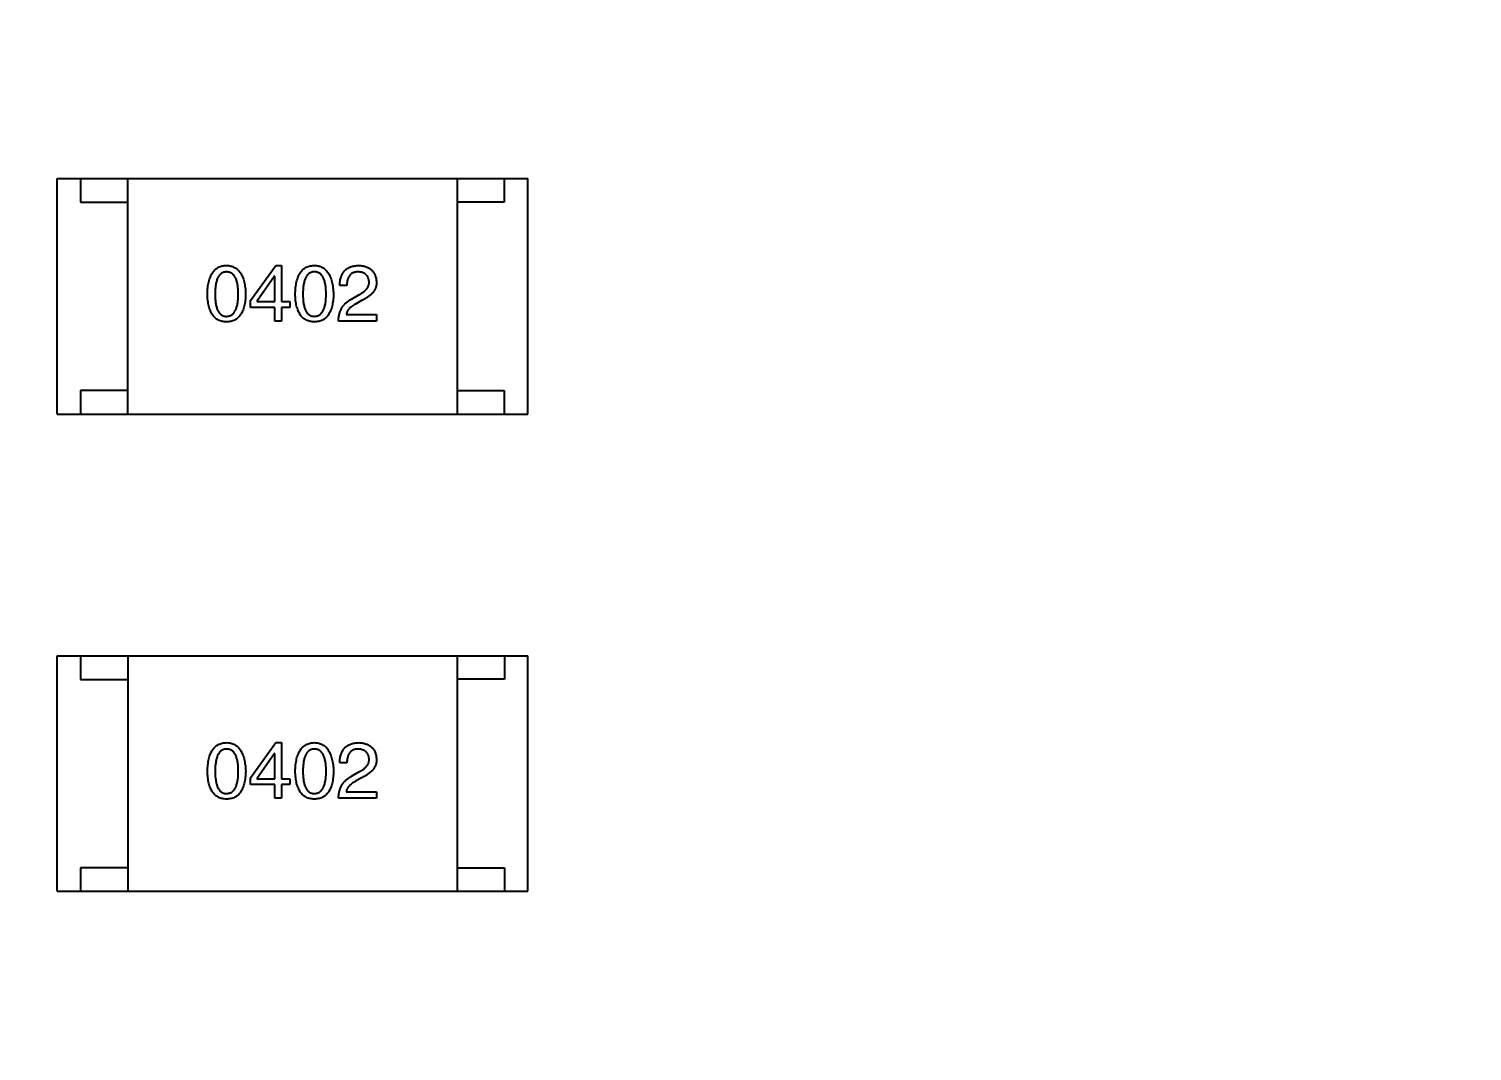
# Model space of a CAD drawing. Header units: millimetres. Extents: x -49 to 153, y -182 to -55.
# Drawn here: x 134.906 to 137.971, y -115.469 to -113.298 of the extents above; entities that cross this region are included whole.
import ezdxf

# ---------------------------------------------------------------- set-up
doc = ezdxf.new("R2010")
doc.units = ezdxf.units.MM
doc.header["$LTSCALE"] = 1.21
doc.header["$MEASUREMENT"] = 0
doc.header["$PDMODE"] = 3
doc.header["$PDSIZE"] = 0.3125
doc.layers.get('0').update_dxf_attribs({"linetype": 'CONTINUOUS'})
doc.layers.get('DEFPOINTS').update_dxf_attribs({"linetype": 'CONTINUOUS'})
doc.layers.add('Dim', color=3, linetype='CONTINUOUS', lineweight=25)
doc.styles.get("Standard").update_dxf_attribs({"font": 'txt', "width": 0.8})
doc.dimstyles.get("Standard").update_dxf_attribs({"dimtxt": 0.15625, "dimasz": 0.1875, "dimexe": 0.125, "dimexo": 0.0625, "dimgap": 0.09, "dimtad": 0, "dimtih": 1, "dimtoh": 1, "dimzin": 4, "dimdsep": 46, "dimtxsty": 'Standard', "dimblk": '_FILLED', "dimblk1": '_FILLED', "dimblk2": '_FILLED', "dimcen": 0.09, "dimazin": 1, "dimtp": 0.01, "dimtm": 0.01, "dimtfac": 1, "dimtofl": 0, "dimtmove": 0, "dimatfit": 3, "dimldrblk": '_FILLED', "dimfxl": 1, "dimtolj": 1, "dimtzin": 4, "dimarcsym": 0})

# ---------------------------------------------------------------- blocks, each defined once
blk = doc.blocks.new('_FILLED')
at = {"color": 0, "linetype": 'ByBlock'}
blk.add_solid([(0, 0), (-1, 0.1667), (-1, -0.1667)], dxfattribs=at)
blk = doc.blocks.new('*D79')
at = {"layer": 'DEFPOINTS', "color": 0}
for p in [(103.9882, -113.9099), (95.9455, -118.3888), (95.7094, -126.5744), (123.0081, -126.5744), (150.6978, -126.5744)]:
    blk.add_point(p, dxfattribs=at)
at = {"layer": 'Dim', "color": 0, "lineweight": -2}
for p, q in [((103.9361, -113.8752), (99.3703, -110.835)), ((95.6469, -126.5744), (94.6096, -126.5744))]:
    blk.add_line(p, q, dxfattribs=at)
for start, end in [(149.38213, 160.15016), (166.19189, 176.95991)]:
    blk.add_arc((123.0081, -126.5744), 28.2735, start, end, dxfattribs=at)
at = {"layer": 'Dim', "color": 0, "lineweight": -2, "xscale": 1.5, "yscale": 1.5, "zscale": 1.5}
for p, rotation in [((99.4744, -110.9043), 57.86208909579157), ((94.7346, -126.5744), 268.4799565881056)]:
    blk.add_blockref('_FILLED', p, dxfattribs=dict(at, rotation=rotation))
at = {"layer": 'Dim', "color": 0, "insert": (95.9455, -118.3888), "char_height": 1.5, "attachment_point": 5, "rotation": 73.171}
blk.add_mtext('\\A1;34%%d', dxfattribs=at)

msp = doc.modelspace()

# ---------------------------------------------------------------- linework, layer by layer
at = {"color": 6, "linetype": 'Continuous'}
for p, q in [((134.9658, -113.6162), (135.9658, -113.6161)), ((134.9658, -114.1162), (134.9658, -113.6162)), ((135.0158, -113.6162), (135.0158, -113.6662)), ((135.1158, -113.6162), (135.1158, -114.1162)), ((135.8158, -113.6161), (135.8158, -114.1161)), ((135.9158, -113.6161), (135.9158, -113.6661)), ((135.9658, -114.1161), (135.9658, -113.6161)), ((135.0158, -113.6662), (135.1158, -113.6662)), ((135.9158, -113.6661), (135.8158, -113.6661)), ((135.3765, -113.8752), (135.4303, -113.8005)), ((135.4303, -113.8005), (135.4427, -113.8005)), ((135.4427, -113.8005), (135.4427, -113.8772)), ((135.4276, -113.8234), (135.3903, -113.8772)), ((135.4283, -113.8234), (135.4276, -113.8234)), ((135.4283, -113.8772), (135.4283, -113.8234)), ((135.5814, -113.8431), (135.5663, -113.8431)), ((135.3765, -113.8897), (135.3765, -113.8752)), ((135.3903, -113.8772), (135.4283, -113.8772)), ((135.4427, -113.8772), (135.4604, -113.8772)), ((135.4604, -113.8772), (135.4604, -113.8896)), ((135.5912, -113.8719), (135.6069, -113.8627)), ((135.6122, -113.8752), (135.5997, -113.8824)), ((135.4283, -113.8896), (135.3765, -113.8897)), ((135.4283, -113.9185), (135.4283, -113.8896)), ((135.4427, -113.8896), (135.4427, -113.9185)), ((135.4604, -113.8896), (135.4427, -113.8896)), ((135.5801, -113.9047), (135.6443, -113.9047)), ((135.6443, -113.9047), (135.6443, -113.9185)), ((135.4427, -113.9185), (135.4283, -113.9185)), ((135.6443, -113.9185), (135.5637, -113.9185)), ((135.0158, -114.0662), (135.0158, -114.1162)), ((135.1158, -114.0662), (135.0158, -114.0662)), ((135.8158, -114.0661), (135.9158, -114.0661)), ((135.9158, -114.0661), (135.9158, -114.1161)), ((134.9658, -114.1162), (135.9658, -114.1161)), ((134.9659, -114.6295), (135.9659, -114.6294)), ((134.9659, -115.1295), (134.9659, -114.6295)), ((135.0159, -114.6295), (135.0159, -114.6795)), ((135.1159, -114.6295), (135.1159, -115.1295)), ((135.8159, -114.6294), (135.8159, -115.1294)), ((135.9159, -114.6294), (135.9159, -114.6794)), ((135.9659, -115.1294), (135.9659, -114.6294)), ((135.0159, -114.6795), (135.1159, -114.6795)), ((135.9159, -114.6794), (135.8159, -114.6794)), ((135.3766, -114.8886), (135.4303, -114.8138)), ((135.4303, -114.8138), (135.4428, -114.8138)), ((135.4428, -114.8138), (135.4428, -114.8905)), ((135.4277, -114.8368), (135.3903, -114.8905)), ((135.4284, -114.8368), (135.4277, -114.8368)), ((135.4284, -114.8905), (135.4284, -114.8368)), ((135.5814, -114.8564), (135.5664, -114.8564)), ((135.3766, -114.903), (135.3766, -114.8886)), ((135.3903, -114.8905), (135.4284, -114.8905)), ((135.4428, -114.8905), (135.4605, -114.8905)), ((135.4605, -114.8905), (135.4605, -114.903)), ((135.5913, -114.8853), (135.607, -114.8761)), ((135.6123, -114.8885), (135.5998, -114.8958)), ((135.4284, -114.903), (135.3766, -114.903)), ((135.4284, -114.9318), (135.4284, -114.903)), ((135.4605, -114.903), (135.4428, -114.903)), ((135.4428, -114.903), (135.4428, -114.9318)), ((135.5801, -114.9181), (135.6444, -114.9181)), ((135.6444, -114.9181), (135.6444, -114.9318)), ((135.4428, -114.9318), (135.4284, -114.9318)), ((135.6444, -114.9318), (135.5637, -114.9318)), ((135.0159, -115.0795), (135.0159, -115.1295)), ((135.1159, -115.0795), (135.0159, -115.0795)), ((135.8159, -115.0794), (135.9159, -115.0794)), ((135.9159, -115.0794), (135.9159, -115.1294)), ((134.9659, -115.1295), (135.9659, -115.1294))]:
    msp.add_line(p, q, dxfattribs=at)
at = {"color": 7, "linetype": 'Continuous'}
msp.add_arc((123.0081, -126.5744), 24.48, 100.97933, 79.01595, dxfattribs=at)
at = {"color": 6, "linetype": 'Continuous'}
for points, knots in [([(135.2852, -113.8615), (135.2853, -113.859), (135.2854, -113.8543), (135.286, -113.8474), (135.2869, -113.8411), (135.2881, -113.8351), (135.2896, -113.8297), (135.2914, -113.8247), (135.2935, -113.8201), (135.2959, -113.8161), (135.2986, -113.8125), (135.3016, -113.8093), (135.3049, -113.8066), (135.3085, -113.8044), (135.3124, -113.8027), (135.3166, -113.8015), (135.3211, -113.8007), (135.3243, -113.8005), (135.3258, -113.8005)], [0, 0, 0, 0, 0.088823, 0.172287, 0.250296, 0.323438, 0.392244, 0.456221, 0.516635, 0.573871, 0.628, 0.680335, 0.731489, 0.782557, 0.834044, 0.886738, 0.942089, 1, 1, 1, 1]), ([(135.3258, -113.8142), (135.3249, -113.8143), (135.323, -113.8144), (135.3202, -113.8149), (135.3176, -113.8158), (135.3152, -113.8171), (135.313, -113.8188), (135.311, -113.8209), (135.3092, -113.8233), (135.3076, -113.8261), (135.3061, -113.8292), (135.3049, -113.8328), (135.3039, -113.8367), (135.303, -113.8409), (135.3024, -113.8455), (135.3019, -113.8505), (135.3016, -113.8559), (135.3016, -113.8596), (135.3016, -113.8615)], [0, 0, 0, 0, 0.049764, 0.097007, 0.143217, 0.188577, 0.235116, 0.282997, 0.333719, 0.387776, 0.445989, 0.508679, 0.576563, 0.649481, 0.728235, 0.812722, 0.903548, 1, 1, 1, 1]), ([(135.3258, -113.8005), (135.3274, -113.8006), (135.3305, -113.8008), (135.3349, -113.8016), (135.3391, -113.8029), (135.3429, -113.8047), (135.3465, -113.8069), (135.3498, -113.8096), (135.3528, -113.8128), (135.3555, -113.8164), (135.3579, -113.8205), (135.36, -113.825), (135.3618, -113.83), (135.3633, -113.8354), (135.3645, -113.8413), (135.3655, -113.8476), (135.3662, -113.8544), (135.3664, -113.859), (135.3665, -113.8615)], [0, 0, 0, 0, 0.057415, 0.112361, 0.16496, 0.216437, 0.267441, 0.318839, 0.371478, 0.426325, 0.483626, 0.544235, 0.608673, 0.677374, 0.750405, 0.828394, 0.911525, 1, 1, 1, 1]), ([(135.3508, -113.8615), (135.3508, -113.8596), (135.3507, -113.8559), (135.3504, -113.8505), (135.3499, -113.8455), (135.3493, -113.8409), (135.3484, -113.8366), (135.3474, -113.8328), (135.3461, -113.8292), (135.3446, -113.8261), (135.343, -113.8233), (135.3411, -113.8209), (135.339, -113.8188), (135.3368, -113.8171), (135.3343, -113.8158), (135.3317, -113.8149), (135.3288, -113.8144), (135.3269, -113.8143), (135.3258, -113.8142)], [0, 0, 0, 0, 0.095719, 0.185854, 0.269738, 0.347952, 0.420315, 0.487894, 0.550245, 0.608186, 0.662454, 0.713283, 0.761375, 0.808209, 0.854301, 0.901312, 0.949396, 1, 1, 1, 1]), ([(135.4717, -113.8614), (135.4718, -113.859), (135.472, -113.8543), (135.4726, -113.8474), (135.4734, -113.841), (135.4747, -113.8351), (135.4761, -113.8297), (135.478, -113.8247), (135.48, -113.8201), (135.4824, -113.8161), (135.4851, -113.8124), (135.4881, -113.8093), (135.4914, -113.8066), (135.495, -113.8044), (135.499, -113.8027), (135.5032, -113.8014), (135.5077, -113.8007), (135.5108, -113.8005), (135.5124, -113.8005)], [0, 0, 0, 0, 0.088823, 0.172287, 0.250296, 0.323438, 0.392244, 0.456221, 0.516635, 0.573871, 0.628, 0.680335, 0.731489, 0.782557, 0.834044, 0.886738, 0.942089, 1, 1, 1, 1]), ([(135.5124, -113.8142), (135.5114, -113.8143), (135.5095, -113.8143), (135.5067, -113.8149), (135.5041, -113.8158), (135.5017, -113.8171), (135.4995, -113.8188), (135.4975, -113.8209), (135.4957, -113.8233), (135.4941, -113.8261), (135.4927, -113.8292), (135.4914, -113.8327), (135.4904, -113.8366), (135.4895, -113.8409), (135.4889, -113.8455), (135.4885, -113.8505), (135.4882, -113.8558), (135.4881, -113.8595), (135.4881, -113.8614)], [0, 0, 0, 0, 0.049764, 0.097007, 0.143217, 0.188577, 0.235116, 0.282997, 0.333719, 0.387776, 0.445989, 0.508679, 0.576563, 0.649481, 0.728235, 0.812722, 0.903548, 1, 1, 1, 1]), ([(135.5124, -113.8005), (135.5139, -113.8006), (135.517, -113.8007), (135.5214, -113.8016), (135.5256, -113.8029), (135.5295, -113.8047), (135.533, -113.8069), (135.5363, -113.8096), (135.5393, -113.8128), (135.542, -113.8164), (135.5444, -113.8204), (135.5465, -113.825), (135.5483, -113.8299), (135.5498, -113.8354), (135.5511, -113.8412), (135.552, -113.8476), (135.5527, -113.8543), (135.5529, -113.859), (135.553, -113.8614)], [0, 0, 0, 0, 0.057415, 0.112361, 0.16496, 0.216437, 0.267441, 0.318839, 0.371478, 0.426325, 0.483626, 0.544235, 0.608673, 0.677374, 0.750405, 0.828394, 0.911525, 1, 1, 1, 1]), ([(135.5373, -113.8614), (135.5373, -113.8595), (135.5372, -113.8558), (135.5369, -113.8505), (135.5365, -113.8455), (135.5358, -113.8409), (135.5349, -113.8366), (135.5339, -113.8327), (135.5326, -113.8292), (135.5312, -113.8261), (135.5295, -113.8233), (135.5276, -113.8209), (135.5256, -113.8188), (135.5233, -113.8171), (135.5209, -113.8158), (135.5182, -113.8149), (135.5153, -113.8143), (135.5134, -113.8143), (135.5124, -113.8142)], [0, 0, 0, 0, 0.095719, 0.185854, 0.269738, 0.347952, 0.420315, 0.487894, 0.550245, 0.608186, 0.662454, 0.713283, 0.761375, 0.808209, 0.854301, 0.901312, 0.949396, 1, 1, 1, 1]), ([(135.5663, -113.8431), (135.5663, -113.8414), (135.5665, -113.8382), (135.567, -113.8335), (135.5678, -113.829), (135.569, -113.825), (135.5705, -113.8212), (135.5722, -113.8177), (135.5743, -113.8146), (135.5767, -113.8117), (135.5794, -113.8092), (135.5825, -113.807), (135.5858, -113.8051), (135.5894, -113.8035), (135.5934, -113.8023), (135.5976, -113.8013), (135.6022, -113.8007), (135.6053, -113.8005), (135.6069, -113.8005)], [0, 0, 0, 0, 0.074935, 0.145873, 0.212498, 0.27598, 0.33603, 0.394042, 0.450372, 0.505546, 0.560812, 0.616481, 0.673265, 0.732328, 0.7938, 0.858943, 0.92718, 1, 1, 1, 1]), ([(135.605, -113.8142), (135.604, -113.8142), (135.6022, -113.8143), (135.5996, -113.8146), (135.5972, -113.8152), (135.5949, -113.816), (135.5928, -113.817), (135.5909, -113.8182), (135.5891, -113.8197), (135.5876, -113.8214), (135.5861, -113.8234), (135.5849, -113.8255), (135.5839, -113.8279), (135.583, -113.8305), (135.5823, -113.8333), (135.5818, -113.8364), (135.5815, -113.8397), (135.5814, -113.8419), (135.5814, -113.8431)], [0, 0, 0, 0, 0.065945, 0.127767, 0.186553, 0.242898, 0.297728, 0.351599, 0.404854, 0.459191, 0.515338, 0.573322, 0.634405, 0.698538, 0.767039, 0.84022, 0.917406, 1, 1, 1, 1]), ([(135.6286, -113.8352), (135.6285, -113.8344), (135.6284, -113.8328), (135.628, -113.8305), (135.6274, -113.8283), (135.6267, -113.8263), (135.6258, -113.8244), (135.6247, -113.8227), (135.6234, -113.8212), (135.6221, -113.8197), (135.6205, -113.8185), (135.6187, -113.8174), (135.6168, -113.8165), (135.6148, -113.8157), (135.6126, -113.8151), (135.6102, -113.8146), (135.6076, -113.8144), (135.6059, -113.8143), (135.605, -113.8142)], [0, 0, 0, 0, 0.069456, 0.136175, 0.198596, 0.258993, 0.316838, 0.37342, 0.428889, 0.48454, 0.540119, 0.597644, 0.65702, 0.718534, 0.783117, 0.851564, 0.923888, 1, 1, 1, 1]), ([(135.6069, -113.8005), (135.6084, -113.8006), (135.6112, -113.8008), (135.6152, -113.8014), (135.619, -113.8022), (135.6225, -113.8033), (135.6258, -113.8047), (135.6288, -113.8063), (135.6315, -113.8081), (135.634, -113.8102), (135.6363, -113.8126), (135.6382, -113.8152), (135.6399, -113.818), (135.6413, -113.8211), (135.6425, -113.8245), (135.6434, -113.828), (135.644, -113.8319), (135.6442, -113.8345), (135.6443, -113.8359)], [0, 0, 0, 0, 0.074847, 0.14558, 0.212628, 0.276599, 0.337792, 0.396608, 0.453638, 0.509854, 0.565589, 0.621545, 0.678777, 0.737222, 0.798388, 0.862259, 0.929312, 1, 1, 1, 1]), ([(135.6069, -113.8627), (135.6079, -113.8623), (135.6097, -113.8613), (135.6123, -113.8598), (135.6147, -113.8582), (135.6169, -113.8567), (135.6189, -113.855), (135.6207, -113.8534), (135.6224, -113.8517), (135.6238, -113.85), (135.6251, -113.8483), (135.6262, -113.8465), (135.627, -113.8447), (135.6278, -113.8429), (135.6282, -113.841), (135.6286, -113.8391), (135.6287, -113.8371), (135.6286, -113.8359), (135.6286, -113.8352)], [0, 0, 0, 0, 0.084365, 0.165386, 0.24176, 0.314729, 0.38433, 0.449952, 0.513164, 0.5734, 0.630824, 0.68644, 0.740136, 0.792605, 0.844515, 0.896112, 0.947763, 1, 1, 1, 1]), ([(135.6443, -113.8359), (135.6443, -113.8369), (135.6444, -113.8388), (135.6441, -113.8418), (135.6436, -113.8446), (135.6429, -113.8474), (135.6418, -113.8502), (135.6404, -113.8528), (135.6388, -113.8554), (135.6369, -113.8579), (135.6348, -113.8603), (135.6324, -113.8627), (135.6297, -113.8649), (135.6267, -113.8672), (135.6235, -113.8693), (135.62, -113.8714), (135.6162, -113.8734), (135.6136, -113.8746), (135.6122, -113.8752)], [0, 0, 0, 0, 0.055083, 0.109453, 0.162685, 0.21614, 0.26961, 0.324284, 0.380202, 0.437433, 0.497084, 0.559152, 0.624288, 0.692446, 0.763862, 0.838743, 0.917269, 1, 1, 1, 1]), ([(135.3259, -113.9205), (135.3243, -113.9204), (135.3212, -113.9203), (135.3167, -113.9195), (135.3125, -113.9183), (135.3085, -113.9166), (135.3049, -113.9145), (135.3016, -113.9119), (135.2986, -113.9089), (135.2959, -113.9054), (135.2935, -113.9015), (135.2914, -113.8971), (135.2896, -113.8922), (135.2881, -113.8869), (135.2869, -113.8812), (135.2861, -113.875), (135.2854, -113.8684), (135.2853, -113.8638), (135.2852, -113.8615)], [0, 0, 0, 0, 0.059135, 0.115606, 0.169241, 0.221578, 0.273261, 0.324749, 0.377329, 0.431642, 0.488541, 0.548597, 0.612232, 0.680174, 0.752504, 0.829777, 0.912307, 1, 1, 1, 1]), ([(135.3016, -113.8615), (135.3016, -113.8634), (135.3016, -113.8671), (135.3019, -113.8724), (135.3024, -113.8774), (135.303, -113.882), (135.3039, -113.8863), (135.3049, -113.8902), (135.3062, -113.8937), (135.3076, -113.8968), (135.3092, -113.8996), (135.311, -113.902), (135.313, -113.9041), (135.3152, -113.9058), (135.3176, -113.9071), (135.3202, -113.908), (135.323, -113.9086), (135.3249, -113.9086), (135.3259, -113.9087)], [0, 0, 0, 0, 0.096457, 0.187288, 0.27178, 0.350132, 0.423455, 0.491343, 0.554037, 0.612253, 0.666313, 0.717038, 0.764921, 0.811214, 0.856775, 0.902988, 0.950234, 1, 1, 1, 1]), ([(135.3259, -113.9087), (135.3269, -113.9086), (135.3288, -113.9085), (135.3317, -113.9079), (135.3343, -113.9069), (135.3368, -113.9055), (135.3391, -113.9038), (135.3411, -113.9017), (135.343, -113.8993), (135.3446, -113.8965), (135.3461, -113.8934), (135.3473, -113.8899), (135.3484, -113.886), (135.3493, -113.8818), (135.3499, -113.8772), (135.3504, -113.8723), (135.3507, -113.867), (135.3508, -113.8633), (135.3508, -113.8615)], [0, 0, 0, 0, 0.050879, 0.099377, 0.146973, 0.193618, 0.240619, 0.289461, 0.34047, 0.395283, 0.453059, 0.515633, 0.582666, 0.655287, 0.732971, 0.815933, 0.905166, 1, 1, 1, 1]), ([(135.3665, -113.8615), (135.3664, -113.8638), (135.3663, -113.8684), (135.3657, -113.875), (135.3648, -113.8812), (135.3636, -113.8869), (135.3621, -113.8922), (135.3603, -113.897), (135.3582, -113.9014), (135.3558, -113.9054), (135.3531, -113.9089), (135.3501, -113.9119), (135.3468, -113.9145), (135.3432, -113.9166), (135.3393, -113.9183), (135.3351, -113.9195), (135.3306, -113.9203), (135.3274, -113.9204), (135.3259, -113.9205)], [0, 0, 0, 0, 0.08769, 0.170218, 0.24749, 0.319818, 0.387758, 0.451391, 0.511445, 0.568185, 0.622681, 0.67526, 0.726746, 0.778428, 0.830764, 0.884397, 0.940866, 1, 1, 1, 1]), ([(135.5124, -113.9205), (135.5108, -113.9204), (135.5077, -113.9202), (135.5032, -113.9195), (135.499, -113.9183), (135.4951, -113.9166), (135.4914, -113.9145), (135.4881, -113.9119), (135.4851, -113.9089), (135.4825, -113.9054), (135.48, -113.9014), (135.478, -113.897), (135.4762, -113.8922), (135.4747, -113.8869), (135.4734, -113.8812), (135.4726, -113.875), (135.472, -113.8684), (135.4718, -113.8638), (135.4717, -113.8614)], [0, 0, 0, 0, 0.059135, 0.115606, 0.169241, 0.221578, 0.273261, 0.324749, 0.377329, 0.431642, 0.488541, 0.548597, 0.612232, 0.680174, 0.752504, 0.829777, 0.912307, 1, 1, 1, 1]), ([(135.4881, -113.8614), (135.4881, -113.8634), (135.4882, -113.867), (135.4885, -113.8724), (135.4889, -113.8774), (135.4895, -113.882), (135.4904, -113.8862), (135.4914, -113.8901), (135.4927, -113.8937), (135.4941, -113.8968), (135.4957, -113.8996), (135.4975, -113.902), (135.4995, -113.9041), (135.5017, -113.9057), (135.5041, -113.9071), (135.5067, -113.908), (135.5095, -113.9085), (135.5114, -113.9086), (135.5124, -113.9087)], [0, 0, 0, 0, 0.096457, 0.187288, 0.27178, 0.350132, 0.423455, 0.491343, 0.554037, 0.612253, 0.666313, 0.717038, 0.764921, 0.811214, 0.856775, 0.902988, 0.950234, 1, 1, 1, 1]), ([(135.5124, -113.9087), (135.5134, -113.9086), (135.5153, -113.9085), (135.5182, -113.9079), (135.5209, -113.9069), (135.5233, -113.9055), (135.5256, -113.9038), (135.5276, -113.9017), (135.5295, -113.8993), (135.5312, -113.8965), (135.5326, -113.8933), (135.5339, -113.8898), (135.5349, -113.886), (135.5358, -113.8818), (135.5365, -113.8772), (135.5369, -113.8723), (135.5372, -113.867), (135.5373, -113.8633), (135.5373, -113.8614)], [0, 0, 0, 0, 0.050879, 0.099377, 0.146973, 0.193618, 0.240619, 0.289461, 0.34047, 0.395283, 0.453059, 0.515633, 0.582666, 0.655287, 0.732971, 0.815933, 0.905166, 1, 1, 1, 1]), ([(135.553, -113.8614), (135.5529, -113.8638), (135.5528, -113.8684), (135.5522, -113.875), (135.5513, -113.8812), (135.5501, -113.8869), (135.5486, -113.8922), (135.5468, -113.897), (135.5447, -113.9014), (135.5423, -113.9054), (135.5396, -113.9089), (135.5366, -113.9119), (135.5333, -113.9145), (135.5297, -113.9166), (135.5258, -113.9183), (135.5216, -113.9195), (135.5171, -113.9202), (135.514, -113.9204), (135.5124, -113.9205)], [0, 0, 0, 0, 0.08769, 0.170218, 0.24749, 0.319818, 0.387758, 0.451391, 0.511445, 0.568185, 0.622681, 0.67526, 0.726746, 0.778428, 0.830764, 0.884397, 0.940866, 1, 1, 1, 1]), ([(135.5637, -113.9185), (135.5637, -113.9172), (135.5638, -113.9146), (135.5642, -113.9108), (135.5648, -113.9071), (135.5656, -113.9036), (135.5666, -113.9001), (135.5678, -113.8969), (135.5692, -113.8938), (135.5708, -113.8908), (135.5727, -113.8879), (135.5747, -113.8852), (135.5769, -113.8826), (135.5794, -113.8802), (135.582, -113.8779), (135.5849, -113.8758), (135.588, -113.8737), (135.5901, -113.8725), (135.5912, -113.8719)], [0, 0, 0, 0, 0.069512, 0.136307, 0.201431, 0.265186, 0.327322, 0.388242, 0.448098, 0.507757, 0.566952, 0.626243, 0.686026, 0.745963, 0.807549, 0.869906, 0.934172, 1, 1, 1, 1]), ([(135.5997, -113.8824), (135.5983, -113.8832), (135.5956, -113.8848), (135.5919, -113.8874), (135.5887, -113.89), (135.586, -113.8928), (135.5837, -113.8956), (135.582, -113.8986), (135.5807, -113.9016), (135.5803, -113.9037), (135.5801, -113.9047)], [0, 0, 0, 0, 0.158292, 0.304606, 0.440272, 0.565336, 0.681745, 0.791834, 0.896966, 1, 1, 1, 1]), ([(135.2853, -114.8748), (135.2854, -114.8724), (135.2855, -114.8676), (135.2861, -114.8608), (135.287, -114.8544), (135.2882, -114.8485), (135.2897, -114.843), (135.2915, -114.838), (135.2936, -114.8335), (135.296, -114.8294), (135.2987, -114.8258), (135.3017, -114.8227), (135.305, -114.82), (135.3086, -114.8178), (135.3125, -114.8161), (135.3167, -114.8148), (135.3212, -114.814), (135.3243, -114.8139), (135.3259, -114.8138)], [0, 0, 0, 0, 0.088823, 0.172287, 0.250296, 0.323438, 0.392244, 0.456221, 0.516635, 0.573871, 0.628, 0.680335, 0.731489, 0.782557, 0.834044, 0.886738, 0.942089, 1, 1, 1, 1]), ([(135.3259, -114.8276), (135.3249, -114.8276), (135.323, -114.8277), (135.3202, -114.8282), (135.3177, -114.8292), (135.3153, -114.8305), (135.3131, -114.8322), (135.311, -114.8342), (135.3093, -114.8366), (135.3077, -114.8394), (135.3062, -114.8426), (135.305, -114.8461), (135.304, -114.85), (135.3031, -114.8542), (135.3025, -114.8589), (135.302, -114.8638), (135.3017, -114.8692), (135.3017, -114.8729), (135.3017, -114.8748)], [0, 0, 0, 0, 0.049764, 0.097007, 0.143217, 0.188577, 0.235116, 0.282997, 0.333719, 0.387776, 0.445989, 0.508679, 0.576563, 0.649481, 0.728235, 0.812722, 0.903548, 1, 1, 1, 1]), ([(135.3259, -114.8138), (135.3275, -114.8139), (135.3306, -114.8141), (135.335, -114.815), (135.3391, -114.8163), (135.343, -114.818), (135.3466, -114.8203), (135.3499, -114.8229), (135.3528, -114.8261), (135.3555, -114.8297), (135.358, -114.8338), (135.3601, -114.8383), (135.3619, -114.8433), (135.3634, -114.8487), (135.3646, -114.8546), (135.3656, -114.8609), (135.3663, -114.8677), (135.3665, -114.8724), (135.3666, -114.8748)], [0, 0, 0, 0, 0.057415, 0.112361, 0.16496, 0.216437, 0.267441, 0.318839, 0.371478, 0.426325, 0.483626, 0.544235, 0.608673, 0.677374, 0.750405, 0.828394, 0.911525, 1, 1, 1, 1]), ([(135.3508, -114.8748), (135.3508, -114.8729), (135.3508, -114.8692), (135.3505, -114.8638), (135.35, -114.8588), (135.3494, -114.8542), (135.3485, -114.85), (135.3474, -114.8461), (135.3462, -114.8426), (135.3447, -114.8394), (135.343, -114.8366), (135.3412, -114.8342), (135.3391, -114.8322), (135.3369, -114.8305), (135.3344, -114.8292), (135.3318, -114.8282), (135.3289, -114.8277), (135.3269, -114.8276), (135.3259, -114.8276)], [0, 0, 0, 0, 0.095719, 0.185854, 0.269738, 0.347952, 0.420315, 0.487894, 0.550245, 0.608186, 0.662454, 0.713283, 0.761375, 0.808209, 0.854301, 0.901312, 0.949396, 1, 1, 1, 1]), ([(135.4718, -114.8748), (135.4719, -114.8723), (135.472, -114.8676), (135.4726, -114.8608), (135.4735, -114.8544), (135.4747, -114.8485), (135.4762, -114.843), (135.478, -114.838), (135.4801, -114.8335), (135.4825, -114.8294), (135.4852, -114.8258), (135.4882, -114.8226), (135.4915, -114.82), (135.4951, -114.8178), (135.499, -114.8161), (135.5032, -114.8148), (135.5077, -114.814), (135.5109, -114.8139), (135.5124, -114.8138)], [0, 0, 0, 0, 0.088823, 0.172287, 0.250296, 0.323438, 0.392244, 0.456221, 0.516635, 0.573871, 0.628, 0.680335, 0.731489, 0.782557, 0.834044, 0.886738, 0.942089, 1, 1, 1, 1]), ([(135.5124, -114.8276), (135.5115, -114.8276), (135.5096, -114.8277), (135.5068, -114.8282), (135.5042, -114.8291), (135.5018, -114.8305), (135.4996, -114.8322), (135.4976, -114.8342), (135.4958, -114.8366), (135.4942, -114.8394), (135.4927, -114.8426), (135.4915, -114.8461), (135.4905, -114.85), (135.4896, -114.8542), (135.489, -114.8588), (135.4885, -114.8638), (135.4882, -114.8692), (135.4882, -114.8729), (135.4882, -114.8748)], [0, 0, 0, 0, 0.049764, 0.097007, 0.143217, 0.188577, 0.235116, 0.282997, 0.333719, 0.387776, 0.445989, 0.508679, 0.576563, 0.649481, 0.728235, 0.812722, 0.903548, 1, 1, 1, 1]), ([(135.5124, -114.8138), (135.514, -114.8139), (135.5171, -114.8141), (135.5215, -114.8149), (135.5257, -114.8163), (135.5295, -114.818), (135.5331, -114.8202), (135.5364, -114.8229), (135.5394, -114.8261), (135.5421, -114.8297), (135.5445, -114.8338), (135.5466, -114.8383), (135.5484, -114.8433), (135.5499, -114.8487), (135.5511, -114.8546), (135.5521, -114.8609), (135.5528, -114.8677), (135.553, -114.8724), (135.5531, -114.8748)], [0, 0, 0, 0, 0.057415, 0.112361, 0.16496, 0.216437, 0.267441, 0.318839, 0.371478, 0.426325, 0.483626, 0.544235, 0.608673, 0.677374, 0.750405, 0.828394, 0.911525, 1, 1, 1, 1]), ([(135.5374, -114.8748), (135.5374, -114.8729), (135.5373, -114.8692), (135.537, -114.8638), (135.5365, -114.8588), (135.5359, -114.8542), (135.535, -114.85), (135.534, -114.8461), (135.5327, -114.8426), (135.5312, -114.8394), (135.5296, -114.8366), (135.5277, -114.8342), (135.5256, -114.8322), (135.5234, -114.8304), (135.5209, -114.8291), (135.5183, -114.8282), (135.5154, -114.8277), (135.5135, -114.8276), (135.5124, -114.8276)], [0, 0, 0, 0, 0.095719, 0.185854, 0.269738, 0.347952, 0.420315, 0.487894, 0.550245, 0.608186, 0.662454, 0.713283, 0.761375, 0.808209, 0.854301, 0.901312, 0.949396, 1, 1, 1, 1]), ([(135.5664, -114.8564), (135.5664, -114.8547), (135.5665, -114.8515), (135.5671, -114.8468), (135.5679, -114.8424), (135.5691, -114.8383), (135.5705, -114.8345), (135.5723, -114.8311), (135.5744, -114.8279), (135.5768, -114.8251), (135.5795, -114.8225), (135.5825, -114.8203), (135.5859, -114.8184), (135.5895, -114.8169), (135.5935, -114.8156), (135.5977, -114.8147), (135.6023, -114.814), (135.6054, -114.8139), (135.607, -114.8138)], [0, 0, 0, 0, 0.074935, 0.145873, 0.212498, 0.27598, 0.33603, 0.394042, 0.450372, 0.505546, 0.560812, 0.616481, 0.673265, 0.732328, 0.7938, 0.858943, 0.92718, 1, 1, 1, 1]), ([(135.6051, -114.8276), (135.6041, -114.8276), (135.6023, -114.8276), (135.5997, -114.828), (135.5973, -114.8285), (135.595, -114.8293), (135.5929, -114.8303), (135.5909, -114.8316), (135.5892, -114.833), (135.5876, -114.8348), (135.5862, -114.8367), (135.585, -114.8388), (135.584, -114.8412), (135.5831, -114.8438), (135.5824, -114.8467), (135.5819, -114.8497), (135.5816, -114.853), (135.5815, -114.8552), (135.5814, -114.8564)], [0, 0, 0, 0, 0.065945, 0.127767, 0.186553, 0.242898, 0.297728, 0.351599, 0.404854, 0.459191, 0.515338, 0.573322, 0.634405, 0.698538, 0.767039, 0.84022, 0.917406, 1, 1, 1, 1]), ([(135.6287, -114.8485), (135.6286, -114.8477), (135.6285, -114.8461), (135.6281, -114.8438), (135.6275, -114.8416), (135.6267, -114.8396), (135.6258, -114.8378), (135.6248, -114.836), (135.6235, -114.8345), (135.6221, -114.8331), (135.6205, -114.8319), (135.6188, -114.8308), (135.6169, -114.8299), (135.6149, -114.8291), (135.6126, -114.8285), (135.6103, -114.828), (135.6077, -114.8277), (135.606, -114.8276), (135.6051, -114.8276)], [0, 0, 0, 0, 0.069456, 0.136175, 0.198596, 0.258993, 0.316838, 0.37342, 0.428889, 0.48454, 0.540119, 0.597644, 0.65702, 0.718534, 0.783117, 0.851564, 0.923888, 1, 1, 1, 1]), ([(135.607, -114.8138), (135.6085, -114.8139), (135.6112, -114.8141), (135.6153, -114.8147), (135.6191, -114.8156), (135.6226, -114.8167), (135.6259, -114.818), (135.6289, -114.8196), (135.6316, -114.8215), (135.6341, -114.8236), (135.6363, -114.8259), (135.6383, -114.8285), (135.64, -114.8314), (135.6414, -114.8345), (135.6425, -114.8378), (135.6434, -114.8414), (135.6441, -114.8452), (135.6443, -114.8478), (135.6444, -114.8492)], [0, 0, 0, 0, 0.074847, 0.14558, 0.212628, 0.276599, 0.337792, 0.396608, 0.453638, 0.509854, 0.565589, 0.621545, 0.678777, 0.737222, 0.798388, 0.862259, 0.929312, 1, 1, 1, 1]), ([(135.607, -114.8761), (135.608, -114.8756), (135.6098, -114.8746), (135.6124, -114.8731), (135.6147, -114.8716), (135.617, -114.87), (135.619, -114.8684), (135.6208, -114.8667), (135.6225, -114.8651), (135.6239, -114.8633), (135.6252, -114.8616), (135.6263, -114.8598), (135.6271, -114.858), (135.6279, -114.8562), (135.6283, -114.8543), (135.6286, -114.8524), (135.6288, -114.8505), (135.6287, -114.8492), (135.6287, -114.8485)], [0, 0, 0, 0, 0.084365, 0.165386, 0.24176, 0.314729, 0.38433, 0.449952, 0.513164, 0.5734, 0.630824, 0.68644, 0.740136, 0.792605, 0.844515, 0.896112, 0.947763, 1, 1, 1, 1]), ([(135.6444, -114.8492), (135.6444, -114.8502), (135.6445, -114.8522), (135.6442, -114.8551), (135.6437, -114.858), (135.6429, -114.8608), (135.6419, -114.8635), (135.6405, -114.8661), (135.6389, -114.8687), (135.637, -114.8712), (135.6349, -114.8736), (135.6325, -114.876), (135.6298, -114.8783), (135.6268, -114.8805), (135.6236, -114.8826), (135.62, -114.8847), (135.6163, -114.8867), (135.6136, -114.8879), (135.6123, -114.8885)], [0, 0, 0, 0, 0.055083, 0.109453, 0.162685, 0.21614, 0.26961, 0.324284, 0.380202, 0.437433, 0.497084, 0.559152, 0.624288, 0.692446, 0.763862, 0.838743, 0.917269, 1, 1, 1, 1]), ([(135.3259, -114.9338), (135.3243, -114.9337), (135.3212, -114.9336), (135.3167, -114.9328), (135.3125, -114.9316), (135.3086, -114.93), (135.305, -114.9278), (135.3017, -114.9253), (135.2987, -114.9222), (135.296, -114.9187), (135.2936, -114.9148), (135.2915, -114.9104), (135.2897, -114.9056), (135.2882, -114.9003), (135.287, -114.8945), (135.2861, -114.8884), (135.2855, -114.8817), (135.2854, -114.8772), (135.2853, -114.8748)], [0, 0, 0, 0, 0.059135, 0.115606, 0.169241, 0.221578, 0.273261, 0.324749, 0.377329, 0.431642, 0.488541, 0.548597, 0.612232, 0.680174, 0.752504, 0.829777, 0.912307, 1, 1, 1, 1]), ([(135.3017, -114.8748), (135.3017, -114.8767), (135.3017, -114.8804), (135.302, -114.8858), (135.3025, -114.8907), (135.3031, -114.8954), (135.304, -114.8996), (135.305, -114.9035), (135.3062, -114.907), (135.3077, -114.9102), (135.3093, -114.913), (135.3111, -114.9154), (135.3131, -114.9174), (135.3153, -114.9191), (135.3177, -114.9204), (135.3203, -114.9214), (135.323, -114.9219), (135.325, -114.922), (135.3259, -114.922)], [0, 0, 0, 0, 0.096457, 0.187288, 0.27178, 0.350132, 0.423455, 0.491343, 0.554037, 0.612253, 0.666313, 0.717038, 0.764921, 0.811214, 0.856775, 0.902988, 0.950234, 1, 1, 1, 1]), ([(135.3259, -114.922), (135.3269, -114.9219), (135.3289, -114.9218), (135.3318, -114.9212), (135.3344, -114.9202), (135.3369, -114.9189), (135.3392, -114.9172), (135.3412, -114.9151), (135.3431, -114.9126), (135.3447, -114.9098), (135.3462, -114.9067), (135.3474, -114.9032), (135.3485, -114.8993), (135.3494, -114.8951), (135.35, -114.8905), (135.3505, -114.8856), (135.3508, -114.8803), (135.3508, -114.8767), (135.3508, -114.8748)], [0, 0, 0, 0, 0.050879, 0.099377, 0.146973, 0.193618, 0.240619, 0.289461, 0.34047, 0.395283, 0.453059, 0.515633, 0.582666, 0.655287, 0.732971, 0.815933, 0.905166, 1, 1, 1, 1]), ([(135.3666, -114.8748), (135.3665, -114.8772), (135.3663, -114.8817), (135.3657, -114.8884), (135.3649, -114.8945), (135.3636, -114.9003), (135.3622, -114.9055), (135.3604, -114.9104), (135.3583, -114.9148), (135.3559, -114.9187), (135.3532, -114.9222), (135.3502, -114.9253), (135.3469, -114.9278), (135.3433, -114.93), (135.3393, -114.9316), (135.3351, -114.9328), (135.3306, -114.9336), (135.3275, -114.9337), (135.3259, -114.9338)], [0, 0, 0, 0, 0.08769, 0.170218, 0.24749, 0.319818, 0.387758, 0.451391, 0.511445, 0.568185, 0.622681, 0.67526, 0.726746, 0.778428, 0.830764, 0.884397, 0.940866, 1, 1, 1, 1]), ([(135.5125, -114.9338), (135.5109, -114.9337), (135.5078, -114.9336), (135.5033, -114.9328), (135.4991, -114.9316), (135.4951, -114.93), (135.4915, -114.9278), (135.4882, -114.9253), (135.4852, -114.9222), (135.4825, -114.9187), (135.4801, -114.9148), (135.478, -114.9104), (135.4762, -114.9055), (135.4747, -114.9003), (135.4735, -114.8945), (135.4727, -114.8883), (135.472, -114.8817), (135.4719, -114.8771), (135.4718, -114.8748)], [0, 0, 0, 0, 0.059135, 0.115606, 0.169241, 0.221578, 0.273261, 0.324749, 0.377329, 0.431642, 0.488541, 0.548597, 0.612232, 0.680174, 0.752504, 0.829777, 0.912307, 1, 1, 1, 1]), ([(135.4882, -114.8748), (135.4882, -114.8767), (135.4882, -114.8804), (135.4885, -114.8857), (135.489, -114.8907), (135.4896, -114.8953), (135.4905, -114.8996), (135.4915, -114.9035), (135.4928, -114.907), (135.4942, -114.9101), (135.4958, -114.9129), (135.4976, -114.9154), (135.4996, -114.9174), (135.5018, -114.9191), (135.5042, -114.9204), (135.5068, -114.9213), (135.5096, -114.9219), (135.5115, -114.922), (135.5125, -114.922)], [0, 0, 0, 0, 0.096457, 0.187288, 0.27178, 0.350132, 0.423455, 0.491343, 0.554037, 0.612253, 0.666313, 0.717038, 0.764921, 0.811214, 0.856775, 0.902988, 0.950234, 1, 1, 1, 1]), ([(135.5125, -114.922), (135.5135, -114.9219), (135.5154, -114.9218), (135.5183, -114.9212), (135.5209, -114.9202), (135.5234, -114.9188), (135.5257, -114.9171), (135.5277, -114.9151), (135.5296, -114.9126), (135.5312, -114.9098), (135.5327, -114.9067), (135.5339, -114.9032), (135.535, -114.8993), (135.5359, -114.8951), (135.5365, -114.8905), (135.537, -114.8856), (135.5373, -114.8803), (135.5374, -114.8767), (135.5374, -114.8748)], [0, 0, 0, 0, 0.050879, 0.099377, 0.146973, 0.193618, 0.240619, 0.289461, 0.34047, 0.395283, 0.453059, 0.515633, 0.582666, 0.655287, 0.732971, 0.815933, 0.905166, 1, 1, 1, 1]), ([(135.5531, -114.8748), (135.553, -114.8771), (135.5529, -114.8817), (135.5523, -114.8883), (135.5514, -114.8945), (135.5502, -114.9003), (135.5487, -114.9055), (135.5469, -114.9104), (135.5448, -114.9148), (135.5424, -114.9187), (135.5397, -114.9222), (135.5367, -114.9252), (135.5334, -114.9278), (135.5298, -114.93), (135.5259, -114.9316), (135.5217, -114.9328), (135.5172, -114.9336), (135.514, -114.9337), (135.5125, -114.9338)], [0, 0, 0, 0, 0.08769, 0.170218, 0.24749, 0.319818, 0.387758, 0.451391, 0.511445, 0.568185, 0.622681, 0.67526, 0.726746, 0.778428, 0.830764, 0.884397, 0.940866, 1, 1, 1, 1]), ([(135.5637, -114.9318), (135.5638, -114.9305), (135.5639, -114.9279), (135.5643, -114.9241), (135.5649, -114.9204), (135.5657, -114.9169), (135.5667, -114.9135), (135.5679, -114.9102), (135.5693, -114.9071), (135.5709, -114.9041), (135.5727, -114.9012), (135.5748, -114.8985), (135.577, -114.896), (135.5795, -114.8936), (135.5821, -114.8912), (135.585, -114.8891), (135.588, -114.8871), (135.5902, -114.8859), (135.5913, -114.8853)], [0, 0, 0, 0, 0.069512, 0.136307, 0.201431, 0.265186, 0.327322, 0.388242, 0.448098, 0.507757, 0.566952, 0.626243, 0.686026, 0.745963, 0.807549, 0.869906, 0.934172, 1, 1, 1, 1]), ([(135.5998, -114.8958), (135.5984, -114.8966), (135.5957, -114.8981), (135.592, -114.9007), (135.5888, -114.9034), (135.5861, -114.9061), (135.5838, -114.909), (135.5821, -114.9119), (135.5808, -114.9149), (135.5803, -114.917), (135.5801, -114.9181)], [0, 0, 0, 0, 0.158292, 0.304606, 0.440272, 0.565336, 0.681745, 0.791834, 0.896966, 1, 1, 1, 1])]:
    msp.add_open_spline(points, degree=3, knots=knots, dxfattribs=at)

# ---------------------------------------------------------------- dimensions: what is measured, and where the dimension line sits
at = {"layer": 'Dim'}
dim = msp.add_angular_dim_2l(base=(95.9455, -118.3888), line1=((123.0081, -126.5744), (103.9882, -113.9099)), line2=((95.7094, -126.5744), (150.6978, -126.5744)), dimstyle='Standard', override={"dimtxt": 1.5, "dimasz": 1.5, "dimtih": 0, "dimtoh": 0, "dimzin": 0, "dimcen": 0.198, "dimadec": 0, "dimazin": 0, "dimtp": 0, "dimtm": 0, "dimtdec": 4, "dimtzin": 0, "dimarcsym": 1}, dxfattribs=at)
dim.commit()
dim.dimension.update_dxf_attribs({"geometry": '*D79', "text_midpoint": (95.9455, -118.3888)})

doc.saveas('drawing.dxf')
